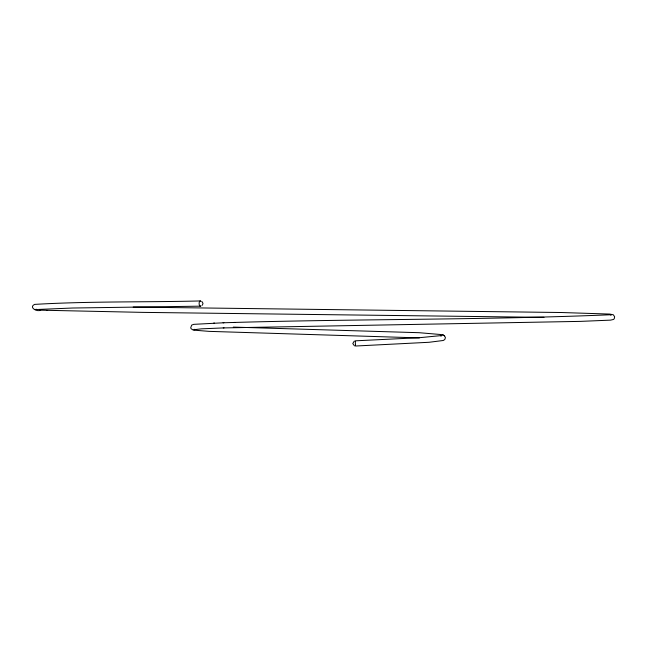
<?xml version="1.0" encoding="UTF-8"?>
<svg xmlns="http://www.w3.org/2000/svg" width="647" height="647" viewBox="0 0 647 647"><rect width="100%" height="100%" fill="white"/><g stroke="black" fill="none" stroke-linecap="round" stroke-linejoin="round"><path stroke-width="0.97" d="M202.357 305.247L202.98 303.532L202.325 301.834M440.858 336.076L441.982 335.518L419.531 337.694L355.276 340.832L355.292 341.244M354.289 341.074L352.777 343.557L354.499 345.902M194.812 329.299L193.849 329.744L201.532 328.838L224.04 327.892M610.655 315.073L611.561 314.709C482.177 320.216 352.526 318.761 223.069 322.788M36.305 309.209L35.31 309.573L72.61 308.021L200.53 306.16M355.462 345.15L355.502 346.024L429.082 342.279L443.26 340.492L444.78 339.529L445.427 337.637L444.546 335.842L442.556 334.677L419.127 332.704L233.292 327.099M223.878 322.764L193.801 324.341L191.706 325.093L190.711 327.786L191.156 328.749L193.227 330.099L209.175 331.369L419.377 337.904M213.639 323.112L214.497 323.088M233.979 322.465L234.732 322.441M223.231 327.924L580.359 321.381L610.501 320.136L613.502 319.464L614.254 318.72L614.642 316.755L613.307 314.774L609.709 314.07L561.006 312.509L133.201 307.082M200.335 300.944C145.114 302.343 89.707 301.146 34.566 304.397C28.492 307.276 36.879 312.194 40.656 310.196M543.981 317.353L142.461 312.372L39.693 310.156M46.673 310.463L47.611 310.503M444.546 335.842L442.556 334.677M355.308 341.47L355.478 345.417M201.088 305.732A2.612 1.254 89.4 0 1 199.389 305.125A2.612 1.254 89.4 0 1 199.559 301.551A2.612 1.254 89.4 0 1 201.274 301.777"/></g></svg>
